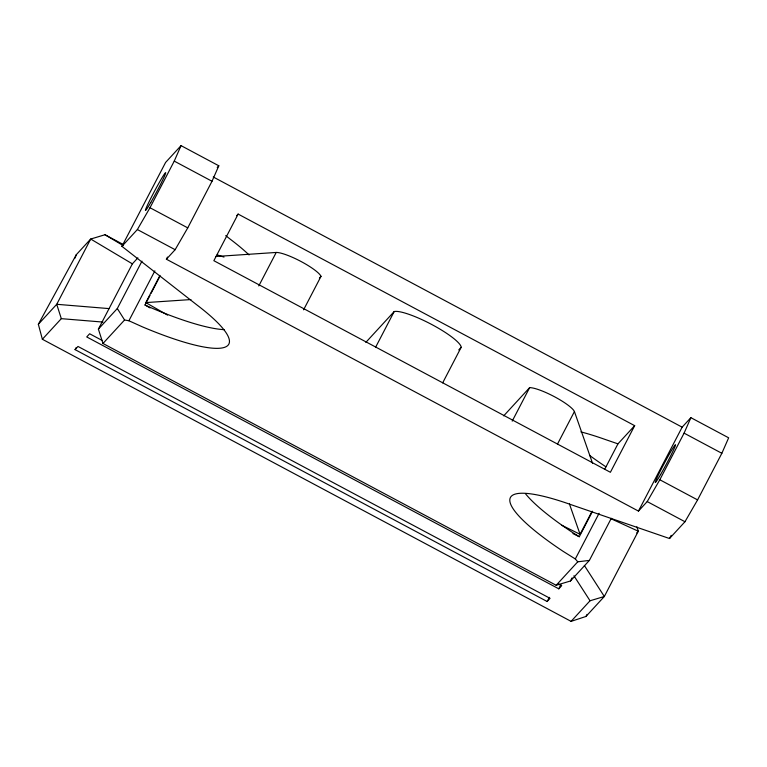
<?xml version="1.0" encoding="UTF-8"?>
<svg xmlns="http://www.w3.org/2000/svg" width="767" height="767" viewBox="0 0 767 767"><rect width="100%" height="100%" fill="white"/><g stroke="black" fill="none" stroke-linecap="round" stroke-linejoin="round"><path stroke-width="1.15" d="M75.089 258.057L76.288 254.702L90.698 239.036L104.993 234.74L122.835 244.261M141.972 261.154L117.313 308.526L124.57 319.992L128.904 320.759L142.413 326.857A137.293 26.663 27.5 0 0 196.898 304.93L121.924 246.341L137.37 229.544L149.987 207.732L174.253 161.108L181.05 145.634L218.816 165.787L212.018 181.261L187.752 227.876L175.135 249.697L166.391 259.208L638.46 511.09L647.204 501.58L659.821 479.758L684.087 433.144L690.885 417.67L728.65 437.813L721.852 453.297L697.587 499.911L684.969 521.733L669.524 538.53L571.616 504.868A137.293 26.663 27.5 0 0 563.179 551.368L575.317 558.961L577.752 561.808L589.382 560.409L611.299 518.3M102.308 340.529L89.634 333.77L86.729 336.943L558.798 588.826L560.821 584.512M121.924 246.341L165.605 162.431L181.05 145.634M589.382 560.409L570.456 580.993L556.161 585.279L102.97 343.472L98.387 329.11L132.365 263.848L137.878 257.846M128.904 320.759L154.886 270.837M166.391 259.208L167.494 257.079M167.58 315.112L145.816 302.601L159.977 275.401M150.102 307.931L144.992 304.998L149.958 295.458M151.061 293.339L159.881 276.388M238.134 214.089L213.859 260.703L610.398 472.29L634.673 425.675L238.134 214.089L236.677 215.671M258.795 285.918L276.225 252.448A26.519 5.148 27.5 0 1 301.201 261.585A26.519 5.148 27.5 0 1 321.018 276.341L303.588 309.82M375.677 347.115L394.19 311.555A38.551 7.488 27.5 0 1 432.061 324.671A38.551 7.488 27.5 0 1 461.188 347.298L442.674 382.867M512.203 421.131L529.633 387.651A26.519 5.148 27.5 0 1 554.608 396.798A26.519 5.148 27.5 0 1 574.425 411.553L592.546 463.297M557.542 443.988L574.425 411.553M604.712 469.279L617.953 443.853L634.673 425.675M561.837 525.29L580.063 534.302L592.047 511.292M572.939 533.592L579.296 536.727L592.527 511.301M575.317 558.961L599.094 513.286M570.456 580.993L572.096 577.839M638.46 511.09L682.141 427.171L690.885 417.67M669.524 538.53L671.183 535.337M636.888 526.795L638.297 531.215L604.329 596.486L585.95 616.467L571.089 621.366L42.367 339.263L38.35 324.278L76.288 254.702M75.07 349.618L77.985 346.444L550.054 598.337L547.139 601.501L75.07 349.618L76.201 347.537M547.139 601.501L549.402 597.34M585.95 616.467L587.081 614.386M38.35 324.278L56.729 304.298L90.698 239.036L132.365 263.848M42.367 339.263L61.312 318.66L102.951 322.082M217.224 167.513L218.816 165.787M98.387 329.11L117.313 308.526M102.97 343.472L124.57 319.992M319.398 278.105L321.018 276.341M365.859 342.37L394.19 311.555M458.762 349.944L461.188 347.298M503.698 415.858L529.633 387.651M556.161 585.279L577.752 561.808M558.798 588.826L561.703 585.652L558.539 583.965M636.696 532.96L638.297 531.215L610.781 518.636M571.089 621.366L590.034 600.772L604.329 596.486L584.358 565.48M215.652 256.514L276.225 252.448M145.816 302.601L190.954 299.561M109.067 308.602L56.729 304.298L61.312 318.66M617.953 443.853L605.594 439.606A137.293 26.663 27.5 0 0 580.916 431.898M144.992 304.998L152.125 308.209A137.293 26.663 27.5 0 0 224.127 329.647M213.245 176.985L682.141 427.171M174.253 161.108L212.018 181.261M684.087 433.144L721.852 453.297M149.987 207.732L187.752 227.876M659.821 479.758L697.587 499.911M137.37 229.544L175.135 249.697M647.204 501.58L684.969 521.733M104.993 234.74L123.286 245.641M579.296 536.727L572.891 532.72A137.293 26.663 27.5 0 1 525.472 493.708M225.709 235.632L230.877 239.668A137.293 26.663 27.5 0 1 249.045 254.922M573.927 575.768L590.034 600.772M569.43 503.938L580.063 534.302M605.844 466.777A137.293 26.663 27.5 0 1 589.516 455.349M224.002 257.07A137.293 26.663 27.5 0 1 217.205 254.855M660.598 474.533A21.428 1.103 -61.9 0 0 675.535 444.755A21.428 1.103 -61.9 0 0 660.071 471.475A21.428 1.103 -61.9 0 0 660.598 474.533M150.763 202.498A21.428 1.103 -61.9 0 0 165.701 172.719A21.428 1.103 -61.9 0 0 150.236 199.439A21.428 1.103 -61.9 0 0 150.763 202.498"/></g></svg>
